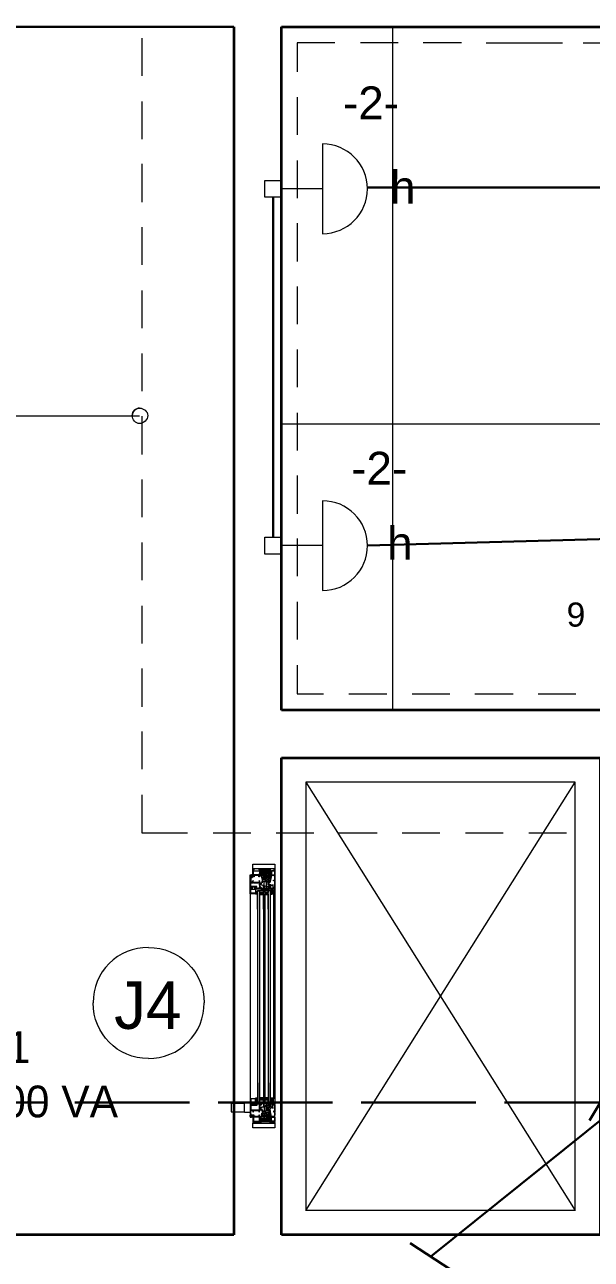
# Model space of a CAD drawing. Header units: millimetres. Extents: x -3501 to 2443, y -1417 to 2787.
# Drawn here: x -2661.2 to -2483.1, y 441.2 to 829.6 of the extents above; entities that cross this region are included whole.
import ezdxf

# ---------------------------------------------------------------- set-up
doc = ezdxf.new("R2010")
doc.units = ezdxf.units.MM
doc.linetypes.add('ACAD_ISO02W100', pattern=[15, 12, -3])
for name, color, linetype, lineweight in [('EL-SIMB-P-CIRC', 1, 'Continuous', 20), ('Eletroduto', 160, 'Continuous', 30), ('Pontos Elétricos', 1, 'Continuous', 20), ('TXT e CIRCUITOS', 7, 'Continuous', 30)]:
    doc.layers.add(name, color=color, linetype=linetype, lineweight=lineweight)
doc.layers.add('PDF_Geometry', color=7, linetype='Continuous')
doc.layers.add('Texto', color=7, linetype='Continuous')
doc.styles.add('PDF Arial', font='arial.ttf')
doc.styles.add('PDF Bahnschrift', font='bahnschrift.ttf')
doc.styles.add('txt 2mm', font='arial.ttf', dxfattribs={"height": 100})

# ---------------------------------------------------------------- blocks, each defined once
blk = doc.blocks.new('caixa arandela')
at = {"layer": 'EL-SIMB-P-CIRC', "color": 1}
for p, q in [((138180.1, 42644.3), (138180.1, 42361.8)), ((137998.6, 42476.5), (137998.6, 42529.5)), ((137998.6, 42529.5), (138051.6, 42529.5)), ((138051.6, 42529.5), (138051.6, 42476.5)), ((138180.1, 42503), (138051.6, 42503)), ((138051.6, 42476.5), (137998.6, 42476.5))]:
    blk.add_line(p, q, dxfattribs=at)
blk.add_arc((138180.1, 42503), 141.2, 270, 90, dxfattribs=at)

msp = doc.modelspace()

# ---------------------------------------------------------------- linework, layer by layer
at = {"layer": 'Eletroduto'}
for points in [[(-2385.53, 838.73), (-2385.53, 781.41, -0.414271), (-2388.53, 778.41), (-2553.49, 778.44)], [(-2553.48, 665.73), (-2334.9, 671.75, -0.101773), (-2333.71, 671.54), (-2225.74, 628.64)]]:
    msp.add_lwpolyline(points, format="xyb", dxfattribs=at)
for points in [[(-2583.11, 668.38), (-2583.11, 775.36)], [(-2533.58, 442.04), (-2449.47, 509.62)]]:
    msp.add_lwpolyline(points, dxfattribs=at)
at = {"layer": 'Eletroduto', "linetype": 'ACAD_ISO02W100', "ltscale": 3}
msp.add_lwpolyline([(-2780.45, 490.52), (-2480.31, 490.52)], dxfattribs=at)
at = {"layer": 'PDF_Geometry', "lineweight": 35}
for p, q in [((-2595.48, 829.01), (-2595.48, 448.91)), ((-2580.46, 613.99), (-2580.46, 829.01)), ((-2580.46, 829.01), (-2275.48, 829.01)), ((-2275.48, 613.99), (-2580.46, 613.99)), ((-2580.46, 448.91), (-2580.46, 598.96)), ((-2580.46, 598.96), (-2290.51, 598.96)), ((-2595.48, 448.91), (-2855.38, 448.91)), ((-2290.51, 448.91), (-2580.46, 448.91))]:
    msp.add_line(p, q, dxfattribs=at)
at = {"layer": 'PDF_Geometry', "lineweight": 18}
for points in [[(-2495.59, 1183.93), (-2495.59, 844.04), (-2275.48, 844.04), (-2275.48, 829.01), (-2580.46, 829.01), (-2580.46, 738.01)], [(-2566.28, 829.01), (-2580.46, 829.01), (-2580.46, 814.83)], [(-2546.38, 829.01), (-2558.23, 829.01)], [(-2526.49, 829.01), (-2538.55, 829.01)], [(-2518.66, 829.01), (-2504.26, 829.01), (-2492.2, 829.01)], [(-2485.64, 829.01), (-2475.69, 829.01)], [(-2624.26, 813.56), (-2624.26, 825.41)], [(-2563.74, 823.93), (-2575.59, 823.93), (-2575.59, 814.83)], [(-2543.84, 823.93), (-2555.69, 823.93)], [(-2523.95, 823.93), (-2536.01, 823.93)], [(-2516.12, 823.93), (-2504.26, 823.93), (-2492.2, 823.93)], [(-2485.64, 823.93), (-2475.69, 823.93)], [(-2624.26, 793.67), (-2624.26, 805.52)], [(-2580.46, 806.79), (-2580.46, 794.94)], [(-2575.59, 806.79), (-2575.59, 794.94)], [(-2624.26, 773.77), (-2624.26, 785.84)], [(-2580.46, 786.9), (-2580.46, 775.04)], [(-2575.59, 786.9), (-2575.59, 775.04)], [(-2624.26, 754.09), (-2624.26, 765.94)], [(-2580.46, 767.21), (-2580.46, 755.15)], [(-2575.59, 767.21), (-2575.59, 755.15)], [(-2624.26, 734.2), (-2624.26, 746.05)], [(-2580.46, 747.32), (-2580.46, 735.47)], [(-2575.59, 747.32), (-2575.59, 735.47)], [(-2474, 720.65), (-2470.19, 712.4), (-2275.48, 712.4), (-2275.48, 720.65), (-2474, 720.65), (-2475.48, 724.04), (-2475.48, 730.39), (-2475.48, 724.04), (-2452.41, 674.73), (-2442.89, 672.19), (-2456.86, 665.63), (-2447.12, 663.3), (-2424.26, 613.99), (-2580.46, 613.99)], [(-2580.46, 727.43), (-2580.46, 715.57)], [(-2575.59, 727.43), (-2575.59, 715.57)], [(-2624.26, 714.3), (-2624.26, 726.16)], [(-2580.46, 707.53), (-2580.46, 695.68)], [(-2575.59, 707.53), (-2575.59, 695.68)], [(-2624.26, 694.41), (-2624.26, 706.47)], [(-2580.46, 687.85), (-2580.46, 675.78)], [(-2575.59, 687.85), (-2575.59, 675.78)], [(-2624.26, 674.73), (-2624.26, 686.58)], [(-2624.26, 654.83), (-2624.26, 666.68)], [(-2580.46, 667.95), (-2580.46, 656.1)], [(-2575.59, 667.95), (-2575.59, 656.1)], [(-2624.26, 634.94), (-2624.26, 646.79)], [(-2580.46, 648.06), (-2580.46, 636.21)], [(-2575.59, 648.06), (-2575.59, 636.21)], [(-2624.26, 615.04), (-2624.26, 627.11)], [(-2580.46, 628.17), (-2580.46, 613.99), (-2569.66, 613.99)], [(-2575.59, 628.17), (-2575.59, 619.07), (-2567.33, 619.07)], [(-2559.29, 619.07), (-2547.44, 619.07)], [(-2539.4, 619.07), (-2527.55, 619.07)], [(-2519.71, 619.07), (-2507.65, 619.07)], [(-2499.82, 619.07), (-2487.97, 619.07)], [(-2561.83, 613.99), (-2549.98, 613.99)], [(-2541.94, 613.99), (-2530.08, 613.99)], [(-2522.04, 613.99), (-2510.19, 613.99)], [(-2502.36, 613.99), (-2490.3, 613.99)], [(-2624.26, 595.36), (-2624.26, 607.21)], [(-2456.86, 598.96), (-2580.46, 598.96), (-2480.56, 598.96), (-2480.56, 448.91), (-2580.46, 448.91)], [(-2572.84, 591.34), (-2572.84, 456.53), (-2488.18, 591.34), (-2572.84, 591.34), (-2488.18, 456.53), (-2572.84, 456.53)], [(-2488.18, 456.53), (-2488.18, 591.34)], [(-2610.08, 575.26), (-2624.26, 575.26), (-2624.26, 587.32)], [(-2590.19, 575.26), (-2602.04, 575.26)], [(-2570.3, 575.26), (-2582.15, 575.26)], [(-2550.4, 575.26), (-2562.47, 575.26)], [(-2530.72, 575.26), (-2542.57, 575.26)], [(-2510.83, 575.26), (-2522.68, 575.26)], [(-2490.93, 575.26), (-2502.78, 575.26)], [(-2584.26, 563.62), (-2586.8, 563.62)], [(-2589.98, 561.71), (-2590.19, 561.71), (-2589.98, 561.71)], [(-2589.98, 562.13), (-2589.98, 562.13)], [(-2589.98, 561.92), (-2589.98, 561.92)], [(-2589.98, 561.92), (-2589.98, 561.92)], [(-2589.98, 561.5), (-2589.98, 561.5)], [(-2589.98, 561.5), (-2589.98, 561.5)], [(-2589.98, 561.29), (-2589.98, 561.29)], [(-2589.77, 561.92), (-2589.77, 561.92)], [(-2589.77, 561.5), (-2589.77, 561.5)], [(-2584.48, 559.81), (-2584.48, 559.81)], [(-2583.42, 561.92), (-2583.42, 561.92)], [(-2590.4, 556.21), (-2590.4, 491.66)], [(-2588.71, 557.69), (-2588.71, 557.69)], [(-2588.71, 556.21), (-2588.71, 556.21)], [(-2588.71, 556.21), (-2588.71, 556.21)], [(-2588.5, 557.9), (-2588.5, 557.9)], [(-2588.5, 556.21), (-2588.5, 556.21)], [(-2588.29, 556.63), (-2588.29, 556.63)], [(-2588.29, 556.42), (-2588.29, 556.42)], [(-2588.29, 556.21), (-2588.29, 556.21)], [(-2588.07, 557.27), (-2588.07, 557.27)], [(-2588.07, 557.27), (-2588.07, 557.27)], [(-2588.07, 551.34), (-2588.07, 557.27), (-2587.44, 557.27), (-2587.44, 551.34)], [(-2588.07, 556.21), (-2588.07, 556.21)], [(-2588.07, 556.21), (-2588.07, 556.21)], [(-2588.07, 556.21), (-2588.07, 491.66)], [(-2587.44, 556), (-2586.17, 556), (-2586.17, 556.63), (-2587.44, 556.63), (-2587.44, 556), (-2586.17, 556.63), (-2587.44, 556.63), (-2586.17, 556)], [(-2587.44, 556.21), (-2587.44, 491.66)], [(-2584.48, 557.69), (-2586.8, 557.69)], [(-2586.17, 551.34), (-2586.17, 557.27), (-2585.75, 557.27), (-2585.75, 551.34)], [(-2586.17, 556.21), (-2586.17, 491.66)], [(-2585.96, 558.75), (-2585.96, 558.75)], [(-2585.96, 557.9), (-2585.96, 557.9)], [(-2585.75, 556), (-2584.69, 556), (-2584.69, 556.63), (-2585.75, 556.63), (-2585.75, 556), (-2584.69, 556.63), (-2585.75, 556.63), (-2584.69, 556)], [(-2585.75, 556.21), (-2585.75, 491.66)], [(-2585.32, 558.54), (-2585.32, 558.54)], [(-2585.32, 557.9), (-2585.32, 557.9)], [(-2584.69, 551.34), (-2584.69, 557.27), (-2584.05, 557.27), (-2584.05, 551.34)], [(-2584.69, 556.21), (-2584.69, 491.66)], [(-2584.05, 556.21), (-2584.05, 491.66)], [(-2583.42, 556.63), (-2583.63, 556.63), (-2583.42, 556.63)], [(-2582.99, 556.21), (-2582.99, 491.66)], [(-2582.57, 557.27), (-2582.57, 490.6)], [(-2588.07, 496.74), (-2588.07, 490.6), (-2587.44, 490.6), (-2587.44, 496.74)], [(-2586.17, 496.74), (-2586.17, 490.6), (-2585.75, 490.6), (-2585.75, 496.74)], [(-2584.69, 496.74), (-2584.69, 490.6), (-2584.05, 490.6), (-2584.05, 496.74)], [(-2592.1, 490.18), (-2596.33, 490.18), (-2596.33, 487.64), (-2592.1, 487.64)], [(-2588.71, 491.87), (-2588.71, 491.87)], [(-2588.71, 491.66), (-2588.71, 491.66)], [(-2588.71, 490.18), (-2588.71, 490.18)], [(-2588.5, 491.66), (-2588.5, 491.66)], [(-2588.29, 491.66), (-2588.29, 491.66)], [(-2588.29, 491.66), (-2588.29, 491.66)], [(-2588.29, 491.45), (-2588.29, 491.45)], [(-2588.07, 491.87), (-2588.07, 491.87)], [(-2588.07, 491.87), (-2588.07, 491.87)], [(-2588.07, 491.87), (-2588.07, 491.87)], [(-2588.07, 490.81), (-2588.07, 490.81)], [(-2588.07, 490.81), (-2588.07, 490.81)], [(-2587.44, 492.08), (-2586.17, 492.08), (-2586.17, 491.23), (-2587.44, 491.23), (-2587.44, 492.08), (-2586.17, 491.23), (-2587.44, 491.23), (-2586.17, 492.08)], [(-2584.48, 490.18), (-2586.8, 490.18)], [(-2585.75, 492.08), (-2584.69, 492.08), (-2584.69, 491.23), (-2585.75, 491.23), (-2585.75, 492.08), (-2584.69, 491.23), (-2585.75, 491.23), (-2584.69, 492.08)], [(-2585.32, 489.54), (-2585.32, 489.54)], [(-2583.42, 490.81), (-2583.21, 490.81), (-2583.42, 490.81)], [(-2589.98, 486.16), (-2589.98, 485.94), (-2589.98, 486.16), (-2590.19, 486.16), (-2590.19, 486.37), (-2590.19, 486.58), (-2590.19, 486.37), (-2589.98, 486.37), (-2589.98, 486.58), (-2589.77, 486.58), (-2589.56, 486.37), (-2589.77, 486.37), (-2589.77, 486.16), (-2589.56, 486.16), (-2589.56, 486.58), (-2589.77, 486.58), (-2589.98, 486.58), (-2589.98, 486.16), (-2589.77, 486.16), (-2589.56, 486.16), (-2589.77, 485.94), (-2589.98, 485.94)], [(-2589.98, 486.58), (-2589.98, 486.58)], [(-2589.98, 486.58), (-2589.98, 486.58)], [(-2589.98, 486.58), (-2589.98, 486.58)], [(-2589.98, 485.94), (-2589.98, 485.94)], [(-2589.98, 485.94), (-2589.98, 485.94)], [(-2589.77, 486.58), (-2589.77, 486.58)], [(-2589.77, 486.16), (-2589.77, 486.16)], [(-2585.96, 489.33), (-2585.96, 489.33)], [(-2584.48, 488.27), (-2584.48, 488.27)], [(-2583.42, 486.16), (-2583.42, 486.16)], [(-2584.26, 484.46), (-2586.8, 484.46)], [(-2489.03, 448.91), (-2290.51, 448.91)]]:
    msp.add_lwpolyline(points, dxfattribs=at)
at = {"layer": 'PDF_Geometry', "color": 8, "lineweight": 18, "true_color": 0x787878}
for points in [[(-2545.53, 613.99), (-2545.53, 829.01)], [(-2466.17, 703.93), (-2580.46, 703.93)]]:
    msp.add_lwpolyline(points, dxfattribs=at)
at = {"layer": 'PDF_Geometry', "color": 55, "lineweight": 18, "true_color": 0xafaf3c}
for points in [[(-2582.57, 564.04), (-2589.56, 564.04), (-2589.56, 565.52), (-2582.57, 565.52)], [(-2582.57, 482.56), (-2589.56, 482.56), (-2589.56, 484.04), (-2582.57, 484.04)]]:
    msp.add_lwpolyline(points, close=True, dxfattribs=at)
at = {"layer": 'PDF_Geometry', "lineweight": 18}
for points in [[(-2587.44, 561.92), (-2587.44, 561.5), (-2587.65, 561.5), (-2587.65, 561.71), (-2587.44, 561.71), (-2587.44, 561.92), (-2588.29, 561.92), (-2588.5, 561.92), (-2589.34, 561.92), (-2589.34, 561.71), (-2589.13, 561.71), (-2589.13, 561.5), (-2589.56, 561.5), (-2589.56, 564.04), (-2589.13, 564.04), (-2589.13, 563.83), (-2589.34, 563.83), (-2589.34, 563.4), (-2588.5, 563.4), (-2588.29, 563.4), (-2587.44, 563.4), (-2587.44, 563.83), (-2587.65, 563.83), (-2587.65, 564.04), (-2587.44, 564.04), (-2587.44, 563.4), (-2587.02, 563.4), (-2587.02, 563.19), (-2587.23, 563.4), (-2587.44, 563.4), (-2587.44, 562.98), (-2587.23, 562.98), (-2587.02, 562.98), (-2587.02, 562.77), (-2587.23, 562.77), (-2587.02, 562.56), (-2587.23, 562.56), (-2587.44, 562.56), (-2587.44, 562.13), (-2587.23, 562.13), (-2587.02, 562.13), (-2587.02, 561.92)], [(-2587.44, 563.4), (-2587.44, 562.13), (-2589.34, 562.13), (-2589.34, 563.4)], [(-2584.05, 562.98), (-2583.84, 562.98), (-2583.84, 563.19), (-2583.84, 563.4), (-2584.05, 563.19), (-2584.26, 563.4), (-2586.8, 563.4), (-2587.02, 563.19), (-2587.23, 563.4), (-2587.44, 563.19), (-2587.44, 562.98), (-2587.23, 562.98), (-2587.02, 562.98)], [(-2587.02, 563.62), (-2587.02, 564.04), (-2586.8, 564.04), (-2584.26, 564.04), (-2584.05, 564.04), (-2584.05, 563.62), (-2584.26, 563.4), (-2586.8, 563.4)], [(-2585.96, 563.4), (-2586.17, 563.4), (-2586.8, 563.4), (-2587.02, 563.19), (-2586.8, 562.98), (-2586.17, 562.98), (-2585.96, 563.19)], [(-2585.96, 563.19), (-2585.96, 562.98), (-2585.11, 562.98), (-2585.11, 563.19), (-2585.11, 563.4), (-2585.96, 563.4)], [(-2585.11, 563.4), (-2584.9, 563.4), (-2584.26, 563.4), (-2584.26, 563.19), (-2584.26, 562.98), (-2584.9, 562.98), (-2585.11, 563.19)], [(-2582.78, 561.92), (-2584.05, 561.92), (-2584.05, 562.13), (-2583.84, 562.13), (-2583.84, 562.56), (-2584.05, 562.56), (-2584.05, 562.77), (-2584.05, 562.98), (-2583.84, 562.98), (-2583.84, 563.4), (-2584.05, 563.19), (-2584.05, 563.4), (-2582.57, 563.4), (-2582.57, 563.83), (-2582.99, 563.83), (-2582.78, 564.04), (-2582.57, 564.04), (-2582.57, 557.27), (-2582.99, 557.27), (-2582.99, 557.48), (-2582.78, 557.48), (-2582.57, 557.48), (-2582.57, 558.11), (-2582.78, 558.11), (-2582.78, 557.9), (-2582.99, 558.11), (-2582.99, 558.32), (-2582.78, 558.32), (-2582.57, 558.32), (-2582.57, 560.23), (-2582.78, 560.23), (-2582.99, 560.23), (-2582.99, 560.44), (-2582.78, 560.44), (-2582.57, 560.44), (-2582.57, 561.5)], [(-2582.78, 562.13), (-2582.57, 562.13), (-2582.57, 563.4), (-2582.78, 563.4), (-2583.63, 563.4), (-2583.63, 562.13)], [(-2588.29, 557.69), (-2588.5, 557.69), (-2588.5, 557.9), (-2588.5, 558.32), (-2589.34, 558.32), (-2590.19, 558.32), (-2590.19, 557.9), (-2589.98, 557.9), (-2589.98, 557.69), (-2590.4, 557.69), (-2590.4, 561.92), (-2590.4, 562.13), (-2589.98, 562.13), (-2589.98, 561.92), (-2590.19, 561.92), (-2590.4, 561.92), (-2590.4, 561.5), (-2590.19, 561.5), (-2589.98, 561.5), (-2589.98, 561.29), (-2590.19, 561.29), (-2590.19, 559.81), (-2590.19, 560.02), (-2589.98, 560.02), (-2589.98, 559.81), (-2589.77, 559.81), (-2589.56, 559.81), (-2589.56, 560.23), (-2589.34, 560.23), (-2589.56, 560.23), (-2589.56, 559.81), (-2589.34, 559.81), (-2589.13, 559.81), (-2587.86, 559.81), (-2587.65, 559.81), (-2587.44, 559.81), (-2587.44, 560.23), (-2587.65, 560.23), (-2587.44, 560.23), (-2587.44, 559.81), (-2587.44, 559.59), (-2587.02, 559.59), (-2587.02, 559.38), (-2587.23, 559.38), (-2587.44, 559.59), (-2587.44, 559.38), (-2587.44, 559.17), (-2587.44, 558.96), (-2587.23, 559.17), (-2587.23, 558.96), (-2587.44, 558.75), (-2587.23, 558.54), (-2587.23, 558.32), (-2587.44, 558.32), (-2587.44, 557.9), (-2587.23, 558.11), (-2587.02, 558.11), (-2587.02, 557.9), (-2587.02, 557.69)], [(-2589.77, 561.92), (-2589.98, 561.92), (-2589.98, 561.5), (-2589.77, 561.5), (-2589.56, 561.5), (-2589.56, 561.92), (-2589.77, 562.13), (-2589.98, 562.13), (-2589.98, 561.92), (-2590.19, 561.92), (-2590.19, 561.71), (-2590.19, 561.5), (-2589.98, 561.5), (-2589.98, 561.29), (-2589.77, 561.29), (-2589.56, 561.5), (-2589.77, 561.71), (-2589.56, 561.71)], [(-2589.13, 559.59), (-2587.86, 559.59), (-2587.65, 559.81), (-2587.65, 559.59), (-2587.44, 559.59), (-2587.44, 557.9), (-2587.65, 557.9), (-2588.29, 557.9), (-2588.29, 558.32), (-2588.29, 558.54), (-2590.19, 558.54), (-2590.19, 559.59), (-2589.34, 559.59), (-2589.34, 559.81)], [(-2584.05, 562.56), (-2583.84, 562.56), (-2583.84, 562.13), (-2584.05, 562.13), (-2584.26, 561.92), (-2584.26, 561.5), (-2584.48, 561.5), (-2584.26, 561.5), (-2584.26, 561.92), (-2584.69, 561.92), (-2584.69, 561.5), (-2584.9, 561.5), (-2585.11, 561.5), (-2584.9, 561.5), (-2584.9, 561.92), (-2586.8, 561.92), (-2586.8, 561.5), (-2586.59, 561.5), (-2586.8, 561.5), (-2586.8, 561.92), (-2587.02, 562.13), (-2587.23, 562.13), (-2587.44, 562.13), (-2587.44, 562.56), (-2587.23, 562.56), (-2587.02, 562.56)], [(-2584.48, 559.38), (-2584.48, 558.96), (-2584.26, 558.96), (-2584.05, 558.96), (-2584.05, 558.11), (-2584.05, 557.9), (-2584.26, 558.11), (-2584.48, 557.9), (-2584.48, 557.69), (-2586.8, 557.69), (-2587.02, 557.9), (-2587.02, 558.11), (-2587.23, 558.11), (-2587.23, 557.9), (-2587.44, 557.9), (-2587.44, 558.11), (-2587.44, 558.32), (-2587.23, 558.32), (-2587.02, 558.32), (-2586.8, 558.11), (-2586.8, 557.9), (-2586.17, 557.9), (-2586.17, 558.75), (-2587.23, 559.17), (-2587.44, 558.96), (-2587.44, 559.17), (-2587.44, 559.38), (-2587.23, 559.38), (-2587.02, 559.38), (-2587.02, 559.59), (-2586.8, 559.59), (-2586.59, 559.81), (-2586.59, 560.23), (-2584.69, 560.02), (-2584.48, 559.81)], [(-2587.02, 562.77), (-2587.02, 562.56), (-2586.8, 562.56), (-2584.26, 562.56), (-2584.05, 562.56), (-2584.05, 562.77), (-2584.26, 562.98), (-2586.8, 562.98)], [(-2585.96, 562.13), (-2586.17, 561.92), (-2586.8, 561.92), (-2586.8, 562.13), (-2587.02, 562.35), (-2586.8, 562.35), (-2586.17, 562.35), (-2585.96, 562.35)], [(-2585.96, 560.02), (-2586.17, 560.02), (-2586.59, 560.23), (-2586.59, 559.81), (-2586.59, 559.59), (-2586.8, 559.59), (-2587.02, 559.17), (-2586.17, 558.96), (-2585.96, 558.96)], [(-2586.59, 561.5), (-2586.8, 561.29), (-2586.59, 560.44), (-2586.38, 560.44), (-2586.38, 560.65), (-2585.75, 560.65), (-2585.75, 560.44), (-2585.53, 560.44), (-2585.53, 560.23), (-2585.53, 560.44), (-2584.48, 560.23), (-2584.48, 560.44), (-2584.9, 560.65), (-2585.11, 560.65), (-2585.11, 561.08), (-2584.9, 561.29), (-2584.9, 561.5), (-2585.32, 561.5), (-2585.53, 561.5), (-2585.53, 561.92), (-2585.75, 561.71), (-2586.17, 561.71), (-2586.17, 561.92), (-2586.38, 561.92), (-2586.59, 561.92), (-2586.8, 561.71), (-2586.8, 561.5)], [(-2585.96, 561.5), (-2586.38, 561.5), (-2586.38, 561.29), (-2586.59, 561.08), (-2586.38, 561.08), (-2586.38, 560.86), (-2586.17, 560.86), (-2585.96, 560.86), (-2585.96, 561.29)], [(-2585.96, 562.35), (-2585.11, 562.35), (-2585.11, 562.13), (-2585.11, 561.92), (-2585.96, 561.92), (-2585.96, 562.13)], [(-2585.32, 558.75), (-2585.32, 558.54), (-2585.96, 558.75), (-2585.96, 558.96), (-2585.96, 560.02), (-2585.32, 560.02), (-2585.32, 559.81)], [(-2585.53, 561.5), (-2585.75, 561.29), (-2585.75, 560.86), (-2585.32, 560.65), (-2585.32, 560.86), (-2585.32, 561.08), (-2585.32, 561.29)], [(-2585.11, 562.13), (-2584.9, 561.92), (-2584.26, 561.92), (-2584.26, 562.13), (-2584.26, 562.35), (-2584.9, 562.35), (-2585.11, 562.35)], [(-2585.11, 559.81), (-2585.11, 560.02), (-2584.69, 559.81), (-2584.69, 559.38), (-2584.69, 559.17), (-2584.48, 558.75), (-2584.26, 558.54), (-2584.26, 558.32), (-2585.11, 558.54)], [(-2584.48, 559.81), (-2584.48, 560.44), (-2584.69, 561.29), (-2584.9, 561.29), (-2584.9, 561.5), (-2584.69, 561.5), (-2584.69, 561.71), (-2584.69, 561.92), (-2584.48, 561.92), (-2584.26, 561.71), (-2584.26, 561.5), (-2584.48, 561.5), (-2584.05, 561.5), (-2583.84, 561.5), (-2583.63, 561.92), (-2583.42, 561.92), (-2583.63, 561.92), (-2584.05, 560.02), (-2584.05, 559.81), (-2584.48, 559.59)], [(-2584.48, 561.71), (-2584.48, 561.5), (-2584.69, 561.5), (-2584.69, 561.71)], [(-2583.84, 561.29), (-2583.84, 560.86), (-2584.05, 560.86), (-2584.26, 560.65), (-2584.48, 561.29), (-2584.26, 561.29)], [(-2584.48, 559.81), (-2584.48, 560.02), (-2584.48, 560.23), (-2584.48, 560.02)], [(-2584.26, 560.44), (-2584.26, 559.81), (-2584.05, 560.02), (-2584.05, 560.44), (-2584.05, 560.65)], [(-2588.92, 558.11), (-2588.71, 558.11), (-2588.71, 558.32), (-2588.71, 558.11), (-2588.5, 558.11), (-2588.71, 558.11), (-2588.71, 557.69), (-2588.71, 556.84), (-2588.5, 557.05), (-2588.71, 556.42), (-2588.5, 556.42), (-2588.5, 556.21), (-2590.4, 556.21), (-2590.4, 556.42), (-2590.4, 557.69), (-2590.19, 557.69), (-2589.98, 557.69), (-2589.98, 558.11), (-2589.77, 558.11), (-2589.77, 557.9), (-2589.77, 557.69), (-2588.92, 557.69), (-2588.92, 557.9)], [(-2588.71, 556.63), (-2588.92, 556.42), (-2590.19, 556.42), (-2590.19, 557.48), (-2590.19, 557.69), (-2589.98, 557.69), (-2589.77, 557.69), (-2588.92, 557.69), (-2588.71, 557.69)], [(-2588.5, 557.9), (-2588.71, 558.11), (-2588.71, 557.69)], [(-2588.71, 556.63), (-2588.29, 556.84), (-2588.07, 557.27), (-2588.07, 556.84), (-2588.29, 556.63), (-2588.07, 556.42), (-2588.07, 556.21), (-2588.07, 556), (-2588.71, 556.21), (-2588.5, 556.21), (-2588.5, 556.42), (-2588.5, 556.63)], [(-2588.29, 556.42), (-2588.29, 556.21), (-2588.07, 556.21), (-2588.07, 556.42), (-2588.29, 556.63)], [(-2586.17, 556.63), (-2587.44, 556.63), (-2587.44, 557.27), (-2586.17, 557.27)], [(-2584.48, 557.48), (-2584.69, 557.48), (-2584.69, 557.69), (-2584.9, 557.69), (-2584.9, 557.48), (-2585.11, 557.48), (-2585.11, 557.69), (-2585.32, 557.69), (-2585.32, 557.48), (-2585.53, 557.48), (-2585.53, 557.69), (-2585.75, 557.69), (-2585.96, 557.48), (-2586.17, 557.69), (-2586.38, 557.48), (-2586.59, 557.48), (-2586.59, 557.69), (-2586.8, 557.48), (-2586.8, 557.69), (-2584.48, 557.69)], [(-2585.32, 557.9), (-2585.32, 558.54), (-2585.96, 558.75), (-2585.96, 557.9)], [(-2584.69, 556.63), (-2585.75, 556.63), (-2585.75, 557.27), (-2584.69, 557.27)], [(-2585.11, 557.9), (-2584.69, 557.9), (-2584.48, 557.9), (-2584.48, 558.11), (-2584.48, 558.32), (-2585.11, 558.54), (-2585.11, 558.32)], [(-2584.48, 559.17), (-2584.05, 559.17), (-2583.84, 559.17), (-2583.84, 558.96), (-2583.63, 558.96), (-2583.21, 558.96), (-2583.21, 559.17), (-2583.21, 557.27), (-2583.21, 557.48), (-2583.42, 557.27), (-2583.42, 557.05), (-2583.21, 556.84), (-2583.21, 557.05), (-2583.21, 556.42), (-2583.21, 556.21), (-2583.63, 556.21), (-2583.63, 556.42), (-2583.42, 556.42), (-2583.21, 556.42), (-2583.21, 556.84), (-2583.42, 556.84), (-2583.63, 556.84), (-2583.63, 557.27), (-2583.63, 557.48), (-2583.42, 557.48), (-2583.42, 557.69), (-2583.42, 557.9), (-2583.84, 557.9), (-2583.84, 557.69), (-2584.48, 557.69), (-2584.48, 557.9), (-2584.26, 558.11), (-2584.05, 557.9), (-2584.05, 558.96), (-2584.26, 558.96)], [(-2584.05, 557.05), (-2583.84, 556.84), (-2584.05, 556.63), (-2583.84, 556.63), (-2583.84, 556.42), (-2584.05, 556.42), (-2583.84, 556.21), (-2583.63, 556.42), (-2583.63, 557.05), (-2583.84, 557.69), (-2583.84, 557.05)], [(-2584.05, 556), (-2583.84, 556.21), (-2583.63, 556.42), (-2583.63, 557.05), (-2583.63, 556.84), (-2583.42, 556.84), (-2583.42, 556.63), (-2583.42, 556.42), (-2583.63, 556.42), (-2583.63, 556.21), (-2583.42, 556.21), (-2583.21, 556.21), (-2583.21, 556.42), (-2583.21, 557.05), (-2583.42, 557.05), (-2583.42, 557.27), (-2583.21, 557.27), (-2583.21, 557.69), (-2582.99, 557.27), (-2582.99, 556.21), (-2583.21, 556.21), (-2583.42, 556.21), (-2583.63, 556)], [(-2583.84, 558.96), (-2583.21, 558.96), (-2583.21, 557.9), (-2583.84, 557.9)], [(-2583.42, 557.05), (-2583.42, 557.27), (-2583.21, 557.27), (-2583.21, 557.05)], [(-2592.1, 490.6), (-2590.4, 490.6), (-2590.4, 487.43), (-2592.1, 487.43)], [(-2588.92, 489.96), (-2588.71, 489.75), (-2588.5, 489.96), (-2588.71, 489.96), (-2588.71, 490.18), (-2588.71, 491.02), (-2588.5, 491.02), (-2588.5, 490.81), (-2588.5, 491.02), (-2588.71, 491.45), (-2588.5, 491.45), (-2588.5, 491.66), (-2590.4, 491.66), (-2590.4, 490.18), (-2590.19, 490.18), (-2589.98, 490.18), (-2589.98, 489.96), (-2589.77, 489.96), (-2589.77, 490.18), (-2588.92, 490.18)], [(-2588.29, 490.18), (-2588.5, 490.18), (-2588.5, 489.96), (-2588.5, 489.75), (-2589.34, 489.75), (-2590.19, 489.75), (-2590.19, 489.96), (-2589.98, 489.96), (-2589.98, 490.18), (-2590.4, 490.18), (-2590.4, 485.94), (-2589.98, 485.94), (-2589.98, 486.16), (-2590.19, 486.16), (-2590.4, 486.16), (-2590.4, 486.58), (-2590.19, 486.58), (-2590.19, 486.37), (-2589.98, 486.58), (-2589.98, 486.79), (-2590.19, 486.79), (-2590.19, 486.58), (-2590.19, 488.06), (-2589.98, 488.06), (-2589.77, 488.06), (-2589.56, 488.06), (-2589.56, 487.85), (-2589.56, 487.64), (-2589.34, 487.64), (-2589.34, 487.85), (-2589.56, 487.85), (-2589.56, 488.06), (-2589.34, 488.06), (-2589.34, 488.27), (-2589.13, 488.06), (-2587.86, 488.06), (-2587.65, 488.27), (-2587.65, 488.06), (-2587.44, 488.06), (-2587.44, 487.85), (-2587.65, 487.85), (-2587.65, 487.64), (-2587.44, 487.64), (-2587.44, 487.85), (-2587.44, 488.27), (-2587.02, 488.27), (-2587.02, 488.48), (-2587.23, 488.69), (-2587.44, 488.48), (-2587.44, 488.91), (-2587.23, 488.91), (-2587.23, 489.12), (-2587.44, 489.12), (-2587.44, 489.33), (-2587.23, 489.33), (-2587.23, 489.54), (-2587.23, 489.75), (-2587.44, 489.54), (-2587.44, 489.96), (-2587.23, 489.96), (-2587.02, 489.96), (-2587.02, 490.18)], [(-2588.71, 491.45), (-2588.92, 491.66), (-2590.19, 491.66), (-2590.19, 490.39), (-2589.98, 490.39), (-2589.77, 490.39), (-2588.92, 490.39), (-2588.71, 490.39)], [(-2589.13, 488.27), (-2587.86, 488.27), (-2587.65, 488.27), (-2587.44, 488.27), (-2587.44, 489.96), (-2587.65, 489.96), (-2588.29, 489.96), (-2588.29, 489.54), (-2590.19, 489.54), (-2590.19, 488.27), (-2589.34, 488.27)], [(-2588.71, 491.87), (-2588.71, 491.66), (-2588.5, 491.66), (-2588.5, 491.45), (-2588.71, 491.45), (-2588.29, 491.02), (-2588.07, 490.81), (-2588.07, 491.02), (-2588.29, 491.23), (-2588.29, 491.45), (-2588.07, 491.66), (-2588.07, 491.87)], [(-2588.5, 490.18), (-2588.5, 489.96), (-2588.71, 489.96), (-2588.71, 490.18)], [(-2588.07, 491.87), (-2588.07, 491.66), (-2588.29, 491.45), (-2588.29, 491.66)], [(-2586.17, 491.23), (-2587.44, 491.23), (-2587.44, 490.6), (-2586.17, 490.6)], [(-2584.48, 488.69), (-2584.48, 489.12), (-2584.26, 489.12), (-2584.05, 489.12), (-2584.05, 489.96), (-2584.26, 489.96), (-2584.48, 490.18), (-2586.8, 490.18), (-2587.02, 490.18), (-2587.02, 489.96), (-2587.23, 489.96), (-2587.44, 489.96), (-2587.44, 489.54), (-2587.23, 489.54), (-2587.23, 489.75), (-2587.02, 489.75), (-2586.8, 489.75), (-2586.8, 489.96), (-2586.8, 490.18), (-2586.17, 490.18), (-2586.17, 489.96), (-2586.17, 489.33), (-2586.17, 489.12), (-2587.23, 488.91), (-2587.44, 488.91), (-2587.44, 488.48), (-2587.23, 488.48), (-2587.23, 488.69), (-2587.02, 488.69), (-2587.02, 488.27), (-2586.8, 488.27), (-2586.59, 488.27), (-2586.59, 487.85), (-2586.59, 487.64), (-2584.69, 488.06), (-2584.48, 488.06)], [(-2584.48, 490.6), (-2584.69, 490.6), (-2584.69, 490.39), (-2584.9, 490.39), (-2584.9, 490.6), (-2585.11, 490.6), (-2585.11, 490.39), (-2585.32, 490.39), (-2585.32, 490.6), (-2585.53, 490.6), (-2585.53, 490.39), (-2585.75, 490.39), (-2585.96, 490.39), (-2585.96, 490.6), (-2585.96, 490.39), (-2586.17, 490.39), (-2586.38, 490.39), (-2586.38, 490.6), (-2586.59, 490.6), (-2586.59, 490.39), (-2586.8, 490.39), (-2586.8, 490.6), (-2586.8, 490.18), (-2584.48, 490.18)], [(-2585.32, 489.96), (-2585.32, 489.54), (-2585.96, 489.33), (-2585.96, 489.96), (-2585.96, 490.18), (-2585.32, 490.18)], [(-2584.69, 491.23), (-2585.75, 491.23), (-2585.75, 490.6), (-2584.69, 490.6)], [(-2585.11, 489.96), (-2585.11, 490.18), (-2584.69, 490.18), (-2584.48, 490.18), (-2584.48, 489.75), (-2585.11, 489.54)], [(-2585.11, 488.06), (-2584.69, 488.06), (-2584.69, 488.27), (-2584.69, 488.69), (-2584.48, 489.33), (-2584.26, 489.33), (-2584.26, 489.75), (-2585.11, 489.33)], [(-2584.48, 488.91), (-2584.05, 488.91), (-2584.05, 488.69), (-2583.84, 488.69), (-2583.84, 488.91), (-2583.63, 488.91), (-2583.21, 488.91), (-2583.21, 488.69), (-2583.21, 488.91), (-2583.21, 490.6), (-2583.42, 490.6), (-2583.42, 490.81), (-2583.42, 491.02), (-2583.21, 491.02), (-2583.21, 491.66), (-2583.63, 491.66), (-2583.42, 491.45), (-2583.42, 491.66), (-2583.21, 491.66), (-2583.21, 491.23), (-2583.42, 491.02), (-2583.42, 491.23), (-2583.63, 491.02), (-2583.63, 490.81), (-2583.63, 490.6), (-2583.42, 490.6), (-2583.42, 490.39), (-2583.42, 490.18), (-2583.84, 490.18), (-2584.48, 490.18), (-2584.26, 489.96), (-2584.05, 489.96), (-2584.05, 489.12), (-2584.26, 489.12)], [(-2584.05, 492.08), (-2583.84, 491.66), (-2583.63, 491.66), (-2583.63, 490.81), (-2583.63, 491.02), (-2583.63, 491.23), (-2583.42, 491.23), (-2583.42, 491.45), (-2583.42, 491.66), (-2583.42, 491.45), (-2583.63, 491.45), (-2583.63, 491.66), (-2583.42, 491.66), (-2583.21, 491.66), (-2583.21, 491.02), (-2583.42, 491.02), (-2583.42, 490.81), (-2583.42, 490.6), (-2583.21, 490.6), (-2583.21, 490.39), (-2582.99, 490.6), (-2582.99, 491.66), (-2583.21, 491.87), (-2583.42, 491.87), (-2583.63, 491.87)], [(-2584.05, 491.02), (-2583.84, 491.02), (-2583.84, 491.23), (-2584.05, 491.23), (-2584.05, 491.45), (-2583.84, 491.45), (-2584.05, 491.66), (-2583.84, 491.87), (-2583.84, 491.66), (-2583.63, 491.66), (-2583.63, 491.02), (-2583.63, 490.81), (-2583.84, 490.18), (-2583.84, 490.81)], [(-2582.78, 486.16), (-2584.05, 486.16), (-2584.05, 485.94), (-2584.05, 485.73), (-2583.84, 485.94), (-2583.84, 485.52), (-2584.05, 485.52), (-2584.05, 485.31), (-2584.05, 485.1), (-2583.84, 485.1), (-2583.84, 484.67), (-2584.05, 484.67), (-2584.05, 484.46), (-2582.57, 484.46), (-2582.57, 484.25), (-2582.99, 484.25), (-2582.78, 484.04), (-2582.57, 484.04), (-2582.57, 490.6), (-2582.99, 490.6), (-2582.78, 490.39), (-2582.78, 490.6), (-2582.57, 490.6), (-2582.57, 489.96), (-2582.78, 489.96), (-2582.99, 489.96), (-2582.99, 489.75), (-2582.78, 489.75), (-2582.57, 489.75), (-2582.57, 487.64), (-2582.78, 487.64), (-2582.78, 487.85), (-2582.99, 487.85), (-2582.99, 487.64), (-2582.78, 487.64), (-2582.57, 487.43), (-2582.57, 486.58)], [(-2583.84, 489.12), (-2583.21, 489.12), (-2583.21, 489.96), (-2583.84, 489.96)], [(-2583.42, 491.23), (-2583.42, 491.45), (-2583.63, 491.45), (-2583.63, 491.23)], [(-2589.98, 486.16), (-2590.19, 486.16), (-2590.19, 486.37), (-2589.98, 486.37)], [(-2587.44, 486.16), (-2587.44, 486.58), (-2587.65, 486.58), (-2587.65, 486.37), (-2587.44, 486.37), (-2587.44, 486.16), (-2588.29, 486.16), (-2588.5, 485.94), (-2588.5, 486.16), (-2589.34, 486.16), (-2589.34, 486.37), (-2589.13, 486.37), (-2589.13, 486.58), (-2589.56, 486.58), (-2589.56, 484.04), (-2589.13, 484.04), (-2589.13, 484.25), (-2589.34, 484.25), (-2589.34, 484.46), (-2588.5, 484.46), (-2588.29, 484.46), (-2587.44, 484.46), (-2587.44, 484.25), (-2587.65, 484.25), (-2587.65, 484.04), (-2587.44, 484.04), (-2587.44, 484.46), (-2587.02, 484.46), (-2587.02, 484.67), (-2587.23, 484.67), (-2587.44, 484.67), (-2587.44, 485.1), (-2587.23, 485.1), (-2587.02, 485.1), (-2587.23, 485.31), (-2587.02, 485.31), (-2587.02, 485.52), (-2587.23, 485.52), (-2587.44, 485.52), (-2587.44, 485.94), (-2587.23, 485.94), (-2587.02, 485.73), (-2587.02, 485.94), (-2587.02, 486.16)], [(-2587.44, 484.67), (-2587.44, 485.94), (-2589.34, 485.94), (-2589.34, 484.67)], [(-2584.05, 485.52), (-2583.84, 485.52), (-2583.84, 485.73), (-2583.84, 485.94), (-2584.05, 485.73), (-2584.26, 485.94), (-2584.26, 486.16), (-2584.26, 486.58), (-2584.48, 486.58), (-2584.48, 486.37), (-2584.26, 486.37), (-2584.26, 486.16), (-2584.69, 486.16), (-2584.69, 486.37), (-2584.69, 486.58), (-2584.9, 486.58), (-2585.11, 486.58), (-2585.11, 486.37), (-2584.9, 486.37), (-2584.9, 486.16), (-2586.8, 486.16), (-2586.8, 486.37), (-2586.59, 486.37), (-2586.59, 486.58), (-2586.8, 486.58), (-2586.8, 486.16), (-2586.8, 485.94), (-2587.02, 485.73), (-2587.23, 485.94), (-2587.44, 485.73), (-2587.44, 485.52), (-2587.23, 485.52), (-2587.02, 485.52)], [(-2585.96, 487.85), (-2586.17, 487.85), (-2586.59, 487.85), (-2586.59, 488.27), (-2586.59, 488.48), (-2586.8, 488.48), (-2587.02, 488.69), (-2587.02, 488.91), (-2586.17, 489.12), (-2585.96, 489.12)], [(-2585.96, 485.94), (-2586.17, 485.94), (-2586.8, 485.94), (-2587.02, 485.73), (-2586.8, 485.52), (-2586.17, 485.52), (-2585.96, 485.73)], [(-2586.59, 486.58), (-2586.8, 486.79), (-2586.59, 487.43), (-2586.38, 487.43), (-2586.38, 487.21), (-2585.75, 487.43), (-2585.53, 487.64), (-2585.53, 487.43), (-2584.48, 487.64), (-2584.48, 487.43), (-2584.9, 487.43), (-2585.11, 487.21), (-2585.11, 486.79), (-2584.9, 486.79), (-2584.9, 486.58), (-2585.32, 486.58), (-2585.53, 486.37), (-2585.53, 486.16), (-2585.75, 486.37), (-2586.17, 486.37), (-2586.17, 486.16), (-2586.38, 486.16), (-2586.59, 486.16), (-2586.8, 486.16), (-2586.8, 486.37), (-2586.59, 486.37)], [(-2585.96, 486.58), (-2586.38, 486.58), (-2586.38, 486.79), (-2586.59, 486.79), (-2586.38, 487), (-2586.17, 487.21), (-2585.96, 487)], [(-2585.32, 489.33), (-2585.96, 489.12), (-2585.96, 488.06), (-2585.96, 487.85), (-2585.32, 488.06)], [(-2585.96, 485.73), (-2585.96, 485.52), (-2585.11, 485.52), (-2585.11, 485.73), (-2585.11, 485.94), (-2585.96, 485.94)], [(-2585.53, 486.58), (-2585.75, 486.58), (-2585.75, 487), (-2585.75, 487.21), (-2585.32, 487.21), (-2585.32, 486.79)], [(-2585.11, 485.94), (-2584.9, 485.94), (-2584.26, 485.94), (-2584.26, 485.73), (-2584.26, 485.52), (-2584.9, 485.52), (-2585.11, 485.73)], [(-2584.48, 488.27), (-2584.48, 487.64), (-2584.69, 486.79), (-2584.9, 486.79), (-2584.9, 486.58), (-2584.69, 486.58), (-2584.69, 486.37), (-2584.69, 486.16), (-2584.48, 486.16), (-2584.26, 486.37), (-2584.48, 486.37), (-2584.48, 486.58), (-2584.05, 486.58), (-2583.84, 486.37), (-2583.63, 486.16), (-2583.42, 486.16), (-2583.63, 486.16), (-2584.05, 488.06), (-2584.05, 488.27), (-2584.48, 488.48)], [(-2584.48, 486.37), (-2584.48, 486.58), (-2584.69, 486.58), (-2584.69, 486.37), (-2584.48, 486.16)], [(-2584.48, 488.27), (-2584.48, 488.06), (-2584.48, 487.85), (-2584.48, 488.06)], [(-2583.84, 486.79), (-2583.84, 487.21), (-2584.05, 487.21), (-2584.26, 487.21), (-2584.48, 486.79), (-2584.26, 486.79)], [(-2584.26, 487.43), (-2584.26, 488.06), (-2584.05, 488.06), (-2584.05, 487.43)], [(-2582.78, 485.94), (-2582.57, 485.94), (-2582.57, 484.67), (-2582.78, 484.67), (-2583.63, 484.67), (-2583.63, 485.94)], [(-2584.05, 485.1), (-2583.84, 485.1), (-2583.84, 484.67), (-2584.05, 484.67), (-2584.05, 484.89), (-2584.05, 484.67), (-2584.26, 484.46), (-2586.8, 484.46), (-2587.02, 484.67), (-2587.02, 484.89), (-2587.02, 484.67), (-2587.23, 484.67), (-2587.44, 484.67), (-2587.44, 485.1), (-2587.23, 485.1), (-2587.02, 485.1)], [(-2587.02, 485.1), (-2587.02, 485.31), (-2586.8, 485.52), (-2584.26, 485.52), (-2584.05, 485.31), (-2584.05, 485.1), (-2584.26, 485.1), (-2586.8, 485.1)], [(-2585.96, 484.67), (-2586.17, 484.67), (-2586.8, 484.67), (-2587.02, 484.89), (-2586.8, 484.89), (-2586.17, 484.89), (-2585.96, 484.89)], [(-2587.02, 484.46), (-2587.02, 484.04), (-2586.8, 484.04), (-2584.26, 484.04), (-2584.05, 484.04), (-2584.05, 484.46), (-2584.26, 484.46), (-2586.8, 484.46)], [(-2585.96, 484.89), (-2585.11, 484.89), (-2585.11, 484.67), (-2585.96, 484.67)], [(-2585.11, 484.67), (-2584.9, 484.67), (-2584.26, 484.67), (-2584.26, 484.89), (-2584.9, 484.89), (-2585.11, 484.89)]]:
    msp.add_lwpolyline(points, close=True, dxfattribs=at)
at = {"layer": 'Texto', "lineweight": 9}
msp.add_lwpolyline([(-2625.11, 709.01, 0.409091), (-2627.44, 706.68, -0.409091)], format="xyb", close=True, dxfattribs=at)
msp.add_lwpolyline([(-2625.11, 706.47), (-2689.24, 706.47)], dxfattribs=at)
for centre, radius, start, end in [((-2622.55, 522.11), 17.17, 89.3639, 180.6361), ((-2622.32, 521.88), 17.52, 269.8583, 0.1417)]:
    msp.add_arc(centre, radius, start, end, dxfattribs=at)
for points in [[(-2625.11, 709.01), (-2623.84, 709.01), (-2622.57, 707.95), (-2622.57, 706.68)], [(-2625.11, 709.01), (-2623.84, 709.01), (-2622.57, 707.95), (-2622.57, 706.68)], [(-2625.11, 704.14), (-2626.38, 704.14), (-2627.44, 705.41), (-2627.44, 706.68)], [(-2625.11, 704.14), (-2626.38, 704.14), (-2627.44, 705.41), (-2627.44, 706.68)], [(-2622.57, 706.68), (-2622.57, 705.41), (-2623.84, 704.14), (-2625.11, 704.14)], [(-2622.57, 706.68), (-2622.57, 705.41), (-2623.84, 704.14), (-2625.11, 704.14)], [(-2622.36, 539.28), (-2612.62, 539.28), (-2604.79, 531.66), (-2604.79, 521.92)], [(-2622.36, 504.36), (-2632.1, 504.36), (-2639.71, 512.19), (-2639.71, 521.92)]]:
    msp.add_open_spline(points, degree=3, dxfattribs=at)
at = {"layer": 'TXT e CIRCUITOS'}
for p, q in [((-2611.41, 829.01), (-2870.38, 829.01)), ((-2595.48, 829.01), (-2611.41, 829.01)), ((-2483.68, 484.86), (-2475.77, 498.16)), ((-2540.06, 446.25), (-2527.08, 437.81))]:
    msp.add_line(p, q, dxfattribs=at)

# ---------------------------------------------------------------- block references
at = {"layer": 'Pontos Elétricos', "ltscale": 3, "xscale": 0.1, "yscale": 0.1, "zscale": 0.1}
for p in [(-16385.62, -3472.29), (-16385.62, -3584.57)]:
    msp.add_blockref('caixa arandela', p, dxfattribs=at)

# ---------------------------------------------------------------- texts
at = {"layer": 'Texto', "attachment_point": 4}
for s, insert, char_height, style in [('9', (-2490.89, 643.99), 7.59, 'PDF Arial'), ('J4', (-2633.12, 521.07), 14.986, 'PDF Bahnschrift'), ('Pot. de Iluminação = 100 VA', (-2801.76, 489.31), 10, 'PDF Bahnschrift')]:
    msp.add_mtext(s, dxfattribs=dict(at, insert=insert, char_height=char_height, style=style))
at = {"layer": 'Texto', "insert": (-2801.76, 506.58), "char_height": 10, "width": 163.5666, "attachment_point": 4, "style": 'PDF Bahnschrift'}
msp.add_mtext('Quant. Mín de TUGs= 1 ', dxfattribs=at)
at = {"layer": 'TXT e CIRCUITOS', "ltscale": 3, "attachment_point": 1, "style": 'txt 2mm'}
for s, insert, char_height in [('-2-', (-2561.19, 810.21), 10.328), ('h', (-2546.41, 783.67), 10.33), ('-2-', (-2558.61, 695.26), 10.328), ('h', (-2547.33, 671.67), 10.33)]:
    msp.add_mtext_dynamic_manual_height_columns(s, width=19.6112, gutter_width=51.64, heights=[0], dxfattribs=dict(at, insert=insert, char_height=char_height))

doc.saveas('drawing.dxf')
